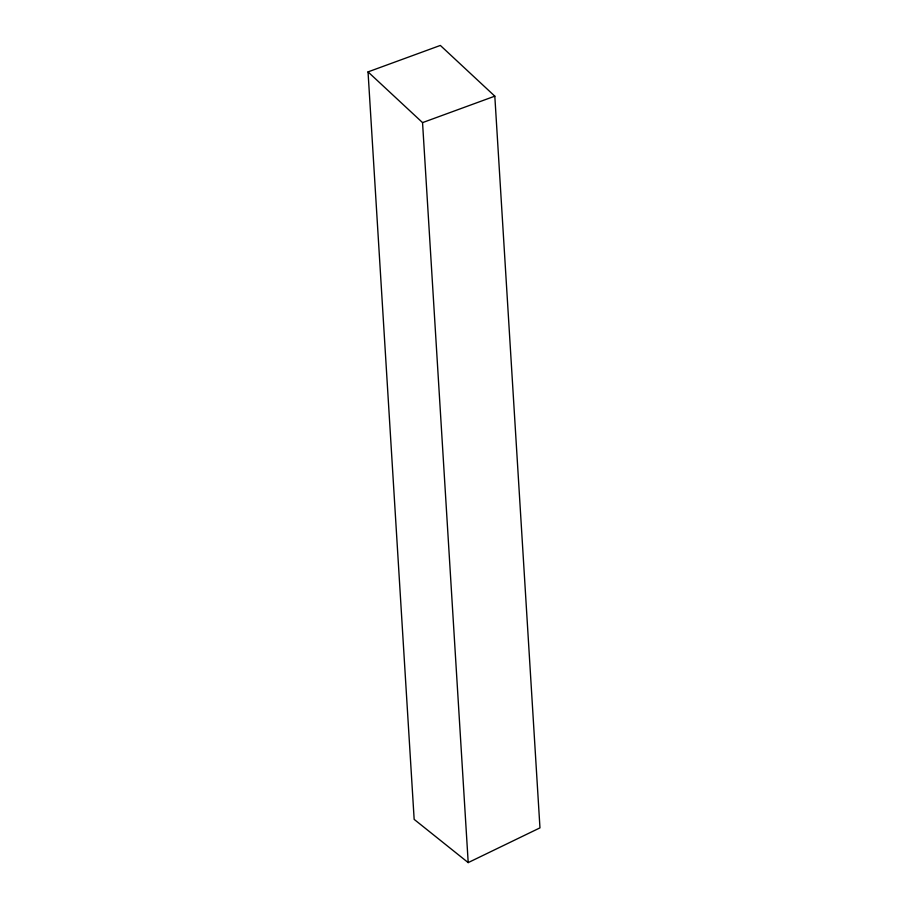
<?xml version="1.0" encoding="UTF-8"?>
<svg xmlns="http://www.w3.org/2000/svg" width="908" height="908" viewBox="0 0 908 908"><rect width="100%" height="100%" fill="white"/><g stroke="black" fill="none" stroke-linecap="round" stroke-linejoin="round"><path stroke-width="1.36" d="M468.199 862.6L539.965 827.869L494.815 96.169L440.346 45.434L368.035 71.891L414.161 819.379L468.199 862.6L422.549 122.614L368.035 71.891M422.549 122.614L494.815 96.169"/></g></svg>
